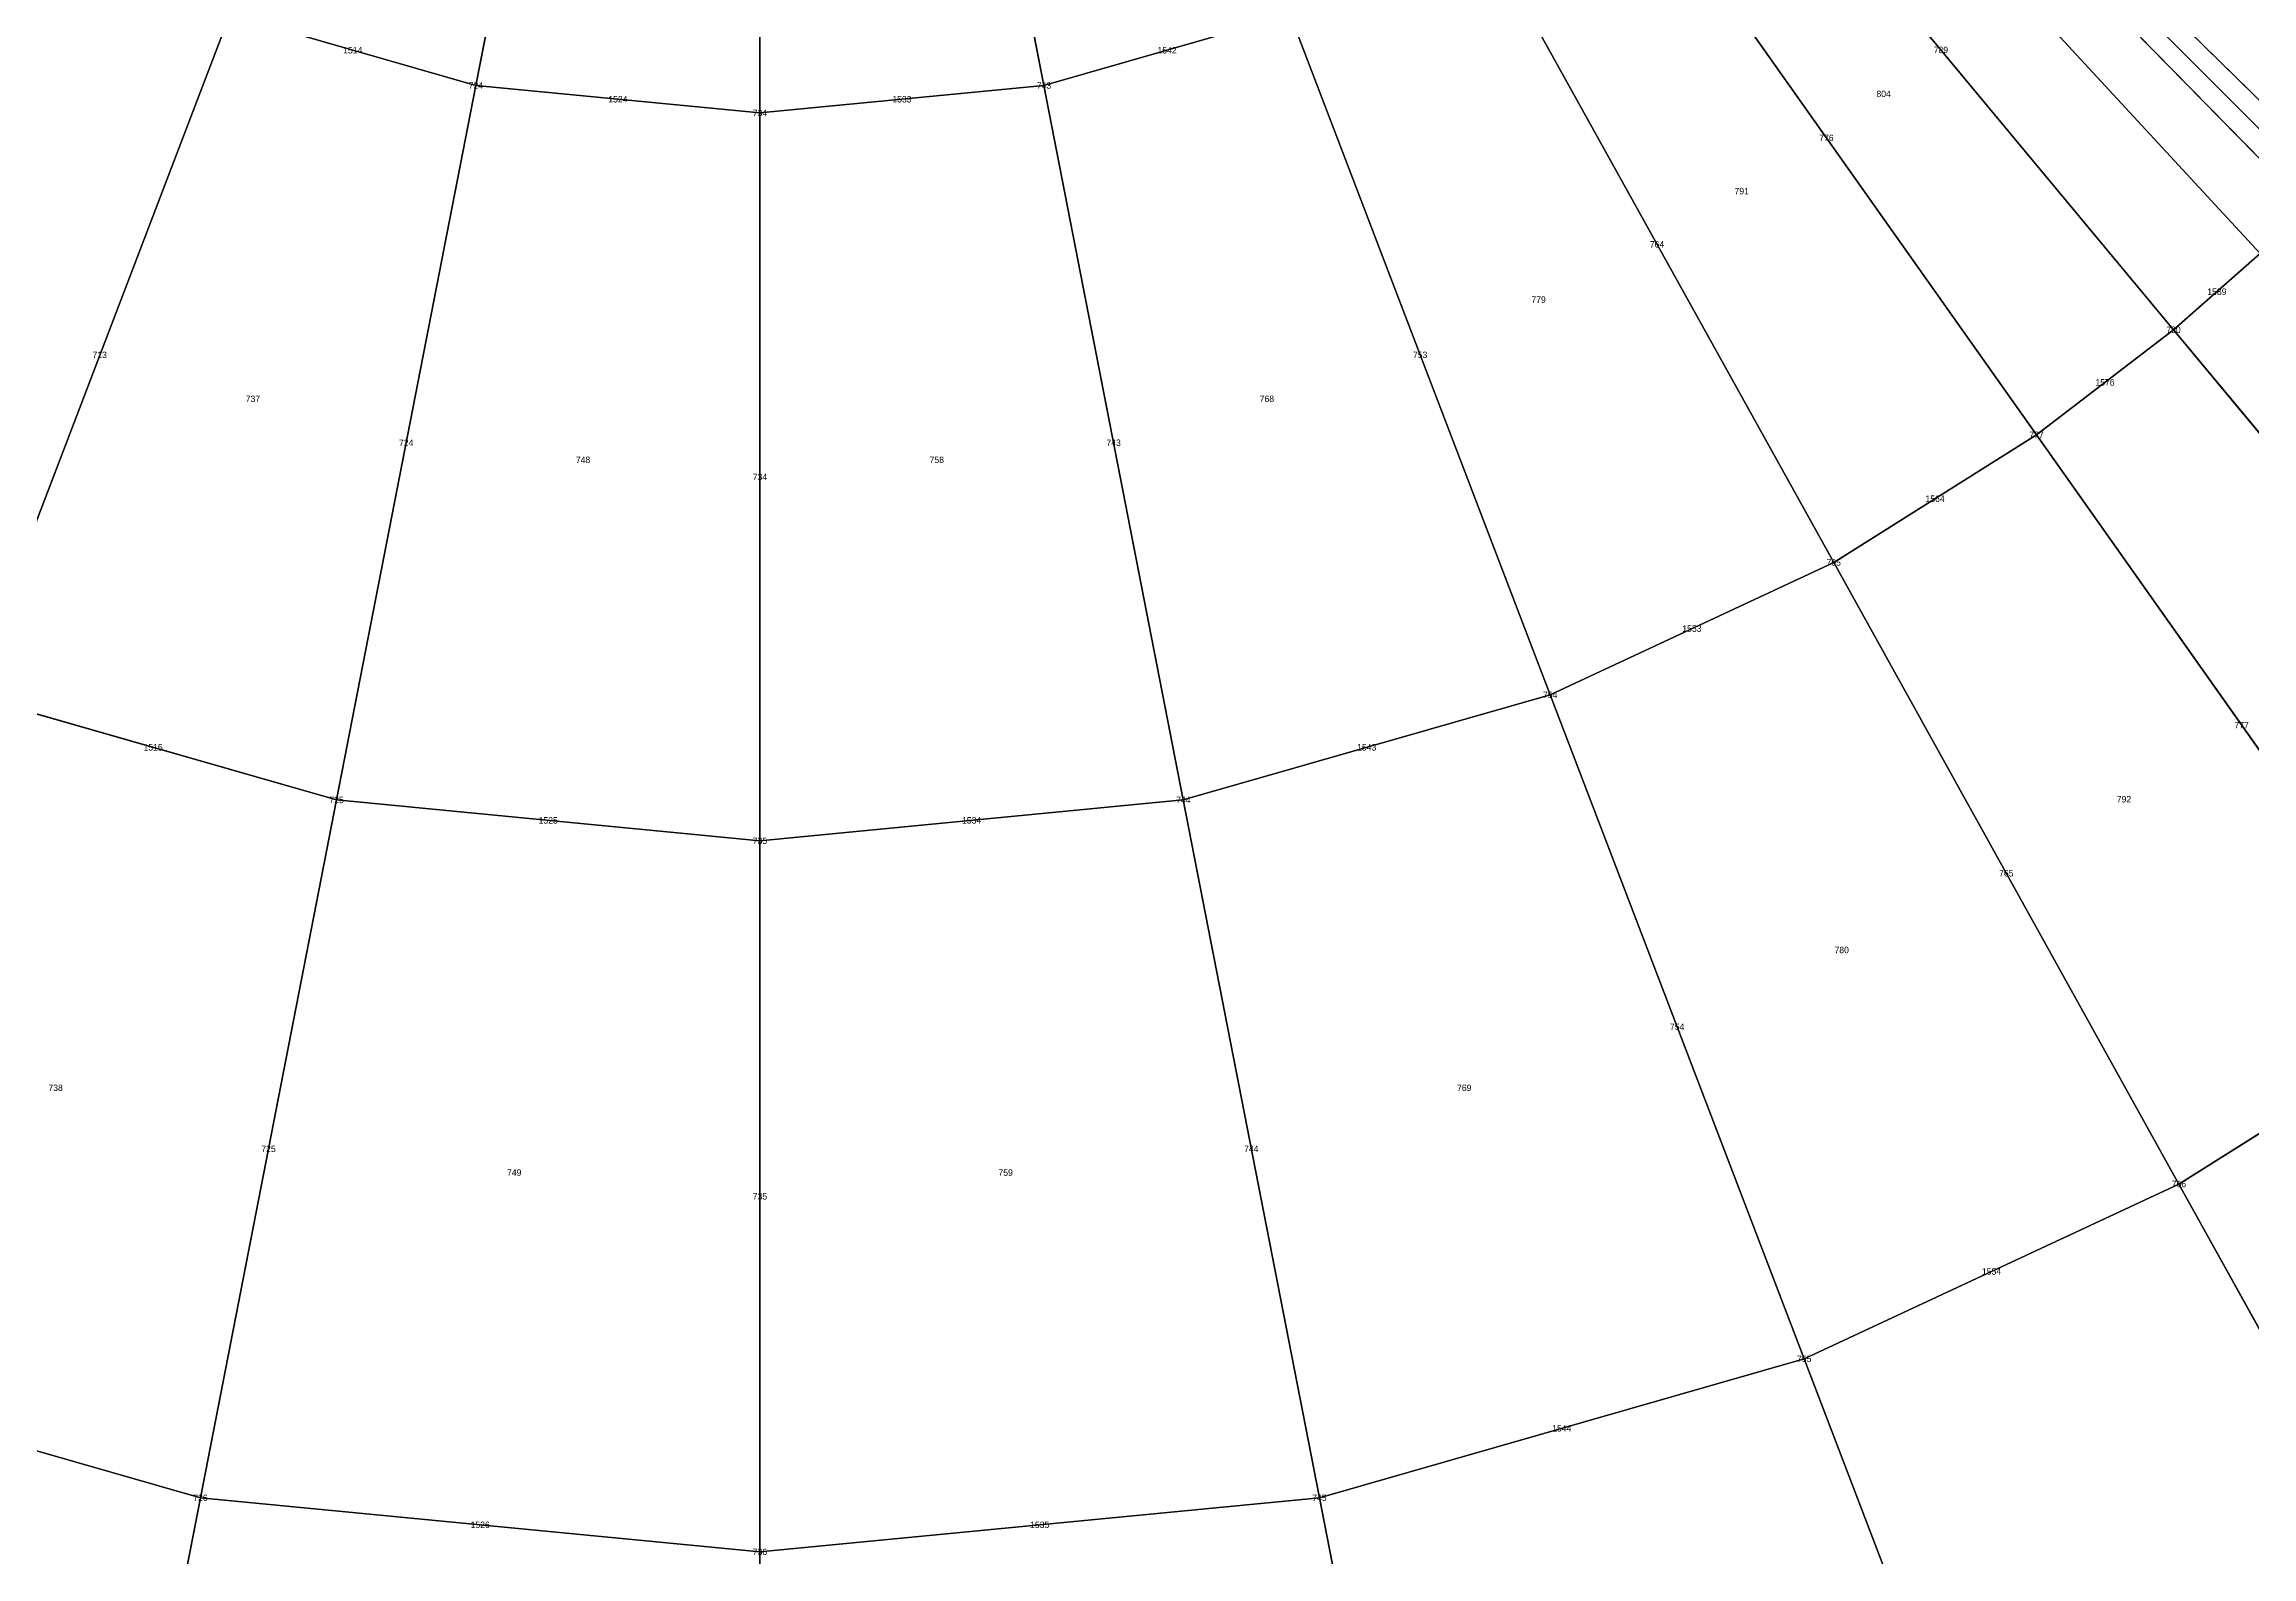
# Model space of a CAD drawing. Header units: metres. Extents: x -1.88 to 1.88, y -1.88 to 1.88.
# Drawn here: x -0.222 to 0.463, y -0.908 to -0.439 of the extents above; entities that cross this region are included whole.
import ezdxf
from ezdxf.enums import TextEntityAlignment as Align

# ---------------------------------------------------------------- set-up
doc = ezdxf.new("R2010")
doc.units = ezdxf.units.M

msp = doc.modelspace()

# ---------------------------------------------------------------- linework, layer by layer
at = {"layer": 'BRANCHES'}
for p, q in [((-0.04425, -0.22683, 2.64156), (-0.08817, -0.45193, 2.61137)), ((0, -0.23111, 2.64156), (0, -0.46045, 2.61137)), ((0.04425, -0.22683, 2.64156), (0.08817, -0.45193, 2.61137)), ((0.32242, -0.32873, 2.61137), (0.48056, -0.48997, 2.5613)), ((0.32559, -0.32559, 2.61137), (0.48529, -0.48529, 2.5613)), ((0.32873, -0.32242, 2.61137), (0.48997, -0.48056, 2.5613)), ((0.31246, -0.33821, 2.61137), (0.46572, -0.50409, 2.5613)), ((0.29439, -0.35406, 2.61137), (0.43878, -0.52771, 2.5613)), ((0.26584, -0.37596, 2.61137), (0.39623, -0.56036, 2.5613)), ((0.22362, -0.40251, 2.61137), (0.3333, -0.59993, 2.5613)), ((-0.16457, -0.43004, 2.61137), (-0.24529, -0.64097, 2.5613)), ((-0.16457, -0.43004, 2.61137), (-0.08817, -0.45193, 2.61137)), ((0.08817, -0.45193, 2.61137), (0.16457, -0.43004, 2.61137)), ((0.16457, -0.43004, 2.61137), (0.24529, -0.64097, 2.5613)), ((-0.08817, -0.45193, 2.61137), (-0.13141, -0.6736, 2.5613)), ((-0.08817, -0.45193, 2.61137), (0, -0.46045, 2.61137)), ((0, -0.46045, 2.61137), (0.08817, -0.45193, 2.61137)), ((0.08817, -0.45193, 2.61137), (0.13141, -0.6736, 2.5613)), ((0, -0.46045, 2.61137), (0, -0.6863, 2.5613)), ((0.43878, -0.52771, 2.5613), (0.46572, -0.50409, 2.5613)), ((0.39623, -0.56036, 2.5613), (0.43878, -0.52771, 2.5613)), ((0.43878, -0.52771, 2.5613), (0.57983, -0.69735, 2.49174)), ((0.3333, -0.59993, 2.5613), (0.39623, -0.56036, 2.5613)), ((0.39623, -0.56036, 2.5613), (0.52361, -0.7405, 2.49174)), ((0.24529, -0.64097, 2.5613), (0.3333, -0.59993, 2.5613)), ((0.3333, -0.59993, 2.5613), (0.44045, -0.79278, 2.49174)), ((-0.24529, -0.64097, 2.5613), (-0.13141, -0.6736, 2.5613)), ((0.13141, -0.6736, 2.5613), (0.24529, -0.64097, 2.5613)), ((0.24529, -0.64097, 2.5613), (0.32414, -0.84701, 2.49174)), ((-0.13141, -0.6736, 2.5613), (-0.17366, -0.89014, 2.49174)), ((-0.13141, -0.6736, 2.5613), (0, -0.6863, 2.5613)), ((0, -0.6863, 2.5613), (0.13141, -0.6736, 2.5613)), ((0.13141, -0.6736, 2.5613), (0.17366, -0.89014, 2.49174)), ((0, -0.6863, 2.5613), (0, -0.90692, 2.49174)), ((0.44045, -0.79278, 2.49174), (0.52361, -0.7405, 2.49174)), ((0.32414, -0.84701, 2.49174), (0.44045, -0.79278, 2.49174)), ((0.44045, -0.79278, 2.49174), (0.54424, -0.97961, 2.40321)), ((-0.32414, -0.84701, 2.49174), (-0.17366, -0.89014, 2.49174)), ((0.17366, -0.89014, 2.49174), (0.32414, -0.84701, 2.49174)), ((0.32414, -0.84701, 2.49174), (0.40052, -1.04662, 2.40321)), ((-0.17366, -0.89014, 2.49174), (-0.21458, -1.0999, 2.40321)), ((-0.17366, -0.89014, 2.49174), (0, -0.90692, 2.49174)), ((0, -0.90692, 2.49174), (0.17366, -0.89014, 2.49174)), ((0.17366, -0.89014, 2.49174), (0.21458, -1.0999, 2.40321)), ((0, -0.90692, 2.49174), (0, -1.12064, 2.40321))]:
    msp.add_line(p, q, dxfattribs=at)
at = {"layer": 'Faces'}
for points in [[(-0.0826, -0.21584, 2.64156), (-0.04425, -0.22683, 2.64156), (-0.08817, -0.45193, 2.61137), (-0.16457, -0.43004, 2.61137)], [(0.04425, -0.22683, 2.64156), (0.0826, -0.21584, 2.64156), (0.16457, -0.43004, 2.61137), (0.08817, -0.45193, 2.61137)], [(-0.04425, -0.22683, 2.64156), (0, -0.23111, 2.64156), (0, -0.46045, 2.61137), (-0.08817, -0.45193, 2.61137)], [(0, -0.23111, 2.64156), (0.04425, -0.22683, 2.64156), (0.08817, -0.45193, 2.61137), (0, -0.46045, 2.61137)], [(0.33821, -0.31246, 2.61137), (0.35406, -0.29439, 2.61137), (0.52771, -0.43878, 2.5613), (0.50409, -0.46572, 2.5613)], [(0.32873, -0.32242, 2.61137), (0.33821, -0.31246, 2.61137), (0.50409, -0.46572, 2.5613), (0.48997, -0.48056, 2.5613)], [(0.31246, -0.33821, 2.61137), (0.32242, -0.32873, 2.61137), (0.48056, -0.48997, 2.5613), (0.46572, -0.50409, 2.5613)], [(0.32242, -0.32873, 2.61137), (0.32559, -0.32559, 2.61137), (0.48529, -0.48529, 2.5613), (0.48056, -0.48997, 2.5613)], [(0.32559, -0.32559, 2.61137), (0.32873, -0.32242, 2.61137), (0.48997, -0.48056, 2.5613), (0.48529, -0.48529, 2.5613)], [(0.29439, -0.35406, 2.61137), (0.31246, -0.33821, 2.61137), (0.46572, -0.50409, 2.5613), (0.43878, -0.52771, 2.5613)], [(0.26584, -0.37596, 2.61137), (0.29439, -0.35406, 2.61137), (0.43878, -0.52771, 2.5613), (0.39623, -0.56036, 2.5613)], [(0.22362, -0.40251, 2.61137), (0.26584, -0.37596, 2.61137), (0.39623, -0.56036, 2.5613), (0.3333, -0.59993, 2.5613)], [(-0.22362, -0.40251, 2.61137), (-0.16457, -0.43004, 2.61137), (-0.24529, -0.64097, 2.5613), (-0.3333, -0.59993, 2.5613)], [(0.16457, -0.43004, 2.61137), (0.22362, -0.40251, 2.61137), (0.3333, -0.59993, 2.5613), (0.24529, -0.64097, 2.5613)], [(-0.16457, -0.43004, 2.61137), (-0.08817, -0.45193, 2.61137), (-0.13141, -0.6736, 2.5613), (-0.24529, -0.64097, 2.5613)], [(0.08817, -0.45193, 2.61137), (0.16457, -0.43004, 2.61137), (0.24529, -0.64097, 2.5613), (0.13141, -0.6736, 2.5613)], [(-0.08817, -0.45193, 2.61137), (0, -0.46045, 2.61137), (0, -0.6863, 2.5613), (-0.13141, -0.6736, 2.5613)], [(0, -0.46045, 2.61137), (0.08817, -0.45193, 2.61137), (0.13141, -0.6736, 2.5613), (0, -0.6863, 2.5613)], [(0.43878, -0.52771, 2.5613), (0.46572, -0.50409, 2.5613), (0.61543, -0.66614, 2.49174), (0.57983, -0.69735, 2.49174)], [(0.39623, -0.56036, 2.5613), (0.43878, -0.52771, 2.5613), (0.57983, -0.69735, 2.49174), (0.52361, -0.7405, 2.49174)], [(0.3333, -0.59993, 2.5613), (0.39623, -0.56036, 2.5613), (0.52361, -0.7405, 2.49174), (0.44045, -0.79278, 2.49174)], [(0.24529, -0.64097, 2.5613), (0.3333, -0.59993, 2.5613), (0.44045, -0.79278, 2.49174), (0.32414, -0.84701, 2.49174)], [(-0.24529, -0.64097, 2.5613), (-0.13141, -0.6736, 2.5613), (-0.17366, -0.89014, 2.49174), (-0.32414, -0.84701, 2.49174)], [(0.13141, -0.6736, 2.5613), (0.24529, -0.64097, 2.5613), (0.32414, -0.84701, 2.49174), (0.17366, -0.89014, 2.49174)], [(-0.13141, -0.6736, 2.5613), (0, -0.6863, 2.5613), (0, -0.90692, 2.49174), (-0.17366, -0.89014, 2.49174)], [(0, -0.6863, 2.5613), (0.13141, -0.6736, 2.5613), (0.17366, -0.89014, 2.49174), (0, -0.90692, 2.49174)], [(0.44045, -0.79278, 2.49174), (0.52361, -0.7405, 2.49174), (0.647, -0.915, 2.40321), (0.54424, -0.97961, 2.40321)], [(0.32414, -0.84701, 2.49174), (0.44045, -0.79278, 2.49174), (0.54424, -0.97961, 2.40321), (0.40052, -1.04662, 2.40321)], [(-0.32414, -0.84701, 2.49174), (-0.17366, -0.89014, 2.49174), (-0.21458, -1.0999, 2.40321), (-0.40052, -1.04662, 2.40321)], [(0.17366, -0.89014, 2.49174), (0.32414, -0.84701, 2.49174), (0.40052, -1.04662, 2.40321), (0.21458, -1.0999, 2.40321)], [(-0.17366, -0.89014, 2.49174), (0, -0.90692, 2.49174), (0, -1.12064, 2.40321), (-0.21458, -1.0999, 2.40321)], [(0, -0.90692, 2.49174), (0.17366, -0.89014, 2.49174), (0.21458, -1.0999, 2.40321), (0, -1.12064, 2.40321)]]:
    msp.add_3dface(points, dxfattribs=at)
at = {"layer": 'NODI-Estradosso'}
for p in [(-0.08817, -0.45193, 2.91551), (0.08817, -0.45193, 2.91551), (0, -0.46045, 2.91551), (0.43878, -0.52771, 2.87076), (0.39623, -0.56036, 2.87076), (0.3333, -0.59993, 2.87076), (0.24529, -0.64097, 2.87076), (-0.13141, -0.6736, 2.87076), (0.13141, -0.6736, 2.87076), (0, -0.6863, 2.87076), (0.44045, -0.79278, 2.80887), (0.32414, -0.84701, 2.80887), (-0.17366, -0.89014, 2.80887), (0.17366, -0.89014, 2.80887), (0, -0.90692, 2.80887)]:
    msp.add_point(p, dxfattribs=at)
at = {"layer": 'NODI-Intradosso'}
for p in [(-0.08817, -0.45193, 2.61137), (0.08817, -0.45193, 2.61137), (0, -0.46045, 2.61137), (0.43878, -0.52771, 2.5613), (0.39623, -0.56036, 2.5613), (0.3333, -0.59993, 2.5613), (0.24529, -0.64097, 2.5613), (-0.13141, -0.6736, 2.5613), (0.13141, -0.6736, 2.5613), (0, -0.6863, 2.5613), (0.44045, -0.79278, 2.49174), (0.32414, -0.84701, 2.49174), (-0.17366, -0.89014, 2.49174), (0.17366, -0.89014, 2.49174), (0, -0.90692, 2.49174)]:
    msp.add_point(p, dxfattribs=at)

# ---------------------------------------------------------------- texts
at = {"layer": 'BRANCHES-Index'}
for s, p in [('1514', (-0.12637, -0.44099, 2.61137)), ('1542', (0.12637, -0.44099, 2.61137)), ('789', (0.36658, -0.44088, 2.58633)), ('1524', (-0.04408, -0.45619, 2.61137)), ('1533', (0.04408, -0.45619, 2.61137)), ('776', (0.33104, -0.46816, 2.58633)), ('764', (0.27846, -0.50122, 2.58633)), ('1589', (0.45225, -0.5159, 2.5613)), ('713', (-0.20493, -0.5355, 2.58633)), ('753', (0.20493, -0.5355, 2.58633)), ('1576', (0.41751, -0.54404, 2.5613)), ('724', (-0.10979, -0.56277, 2.58633)), ('743', (0.10979, -0.56277, 2.58633)), ('734', (0, -0.57338, 2.58633)), ('1564', (0.36477, -0.58014, 2.5613)), ('1553', (0.28929, -0.62045, 2.5613)), ('777', (0.45992, -0.65043, 2.52652)), ('1515', (-0.18835, -0.65728, 2.5613)), ('1543', (0.18835, -0.65728, 2.5613)), ('1525', (-0.06571, -0.67995, 2.5613)), ('1534', (0.06571, -0.67995, 2.5613)), ('765', (0.38687, -0.69636, 2.52652)), ('754', (0.28471, -0.74399, 2.52652)), ('725', (-0.15253, -0.78187, 2.52652)), ('744', (0.15253, -0.78187, 2.52652)), ('735', (0, -0.79661, 2.52652)), ('1554', (0.38229, -0.8199, 2.49174)), ('1544', (0.2489, -0.86858, 2.49174)), ('1526', (-0.08683, -0.89853, 2.49174)), ('1535', (0.08683, -0.89853, 2.49174))]:
    msp.add_text(s, height=0.002, dxfattribs=at).set_placement(p, align=Align.MIDDLE_CENTER)
at = {"layer": 'Faces-Index'}
for s, p in [('804', (0.34881, -0.45452, 2.58633)), ('791', (0.30475, -0.48469, 2.58633)), ('779', (0.2417, -0.51836, 2.58633)), ('737', (-0.15736, -0.54914, 2.58633)), ('768', (0.15736, -0.54914, 2.58633)), ('748', (-0.0549, -0.56807, 2.58633)), ('758', (0.0549, -0.56807, 2.58633)), ('792', (0.4234, -0.67339, 2.52652)), ('780', (0.33579, -0.72017, 2.52652)), ('738', (-0.21862, -0.76293, 2.52652)), ('769', (0.21862, -0.76293, 2.52652)), ('749', (-0.07627, -0.78924, 2.52652)), ('759', (0.07627, -0.78924, 2.52652))]:
    msp.add_text(s, height=0.002, dxfattribs=at).set_placement(p, align=Align.MIDDLE_CENTER)
at = {"layer": 'NODI-Index'}
for s, p in [('724', (-0.08817, -0.45193, 2.61137)), ('743', (0.08817, -0.45193, 2.61137)), ('734', (0, -0.46045, 2.61137)), ('790', (0.43878, -0.52771, 2.5613)), ('777', (0.39623, -0.56036, 2.5613)), ('765', (0.3333, -0.59993, 2.5613)), ('754', (0.24529, -0.64097, 2.5613)), ('725', (-0.13141, -0.6736, 2.5613)), ('744', (0.13141, -0.6736, 2.5613)), ('735', (0, -0.6863, 2.5613)), ('766', (0.44045, -0.79278, 2.49174)), ('755', (0.32414, -0.84701, 2.49174)), ('726', (-0.17366, -0.89014, 2.49174)), ('745', (0.17366, -0.89014, 2.49174)), ('736', (0, -0.90692, 2.49174))]:
    msp.add_text(s, height=0.002, dxfattribs=at).set_placement(p, align=Align.MIDDLE_CENTER)

doc.saveas('drawing.dxf')
